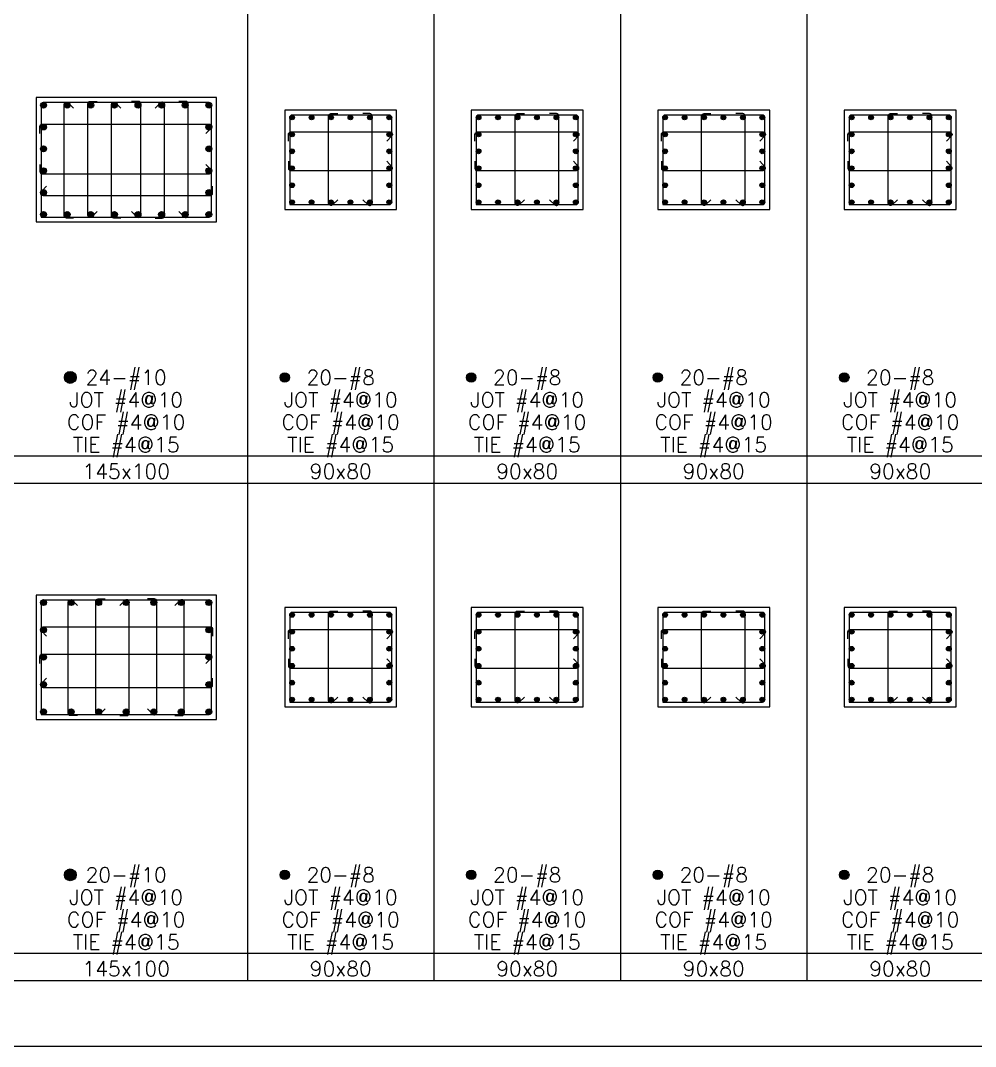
# Model space of a CAD drawing. Header units: millimetres. Extents: x 0 to 31920, y -6088 to 2522.
# Drawn here: x 10154 to 10922, y 0 to 825 of the extents above; entities that cross this region are included whole.
import ezdxf
from ezdxf.enums import TextEntityAlignment as Align

# ---------------------------------------------------------------- set-up
doc = ezdxf.new("R2010")
doc.units = ezdxf.units.MM
doc.header["$MEASUREMENT"] = 0
for name, color, linetype in [('DwFm', 7, 'Continuous'), ('S-RC', 130, 'Continuous'), ('S-REINF', 6, 'Continuous'), ('S-REINFD', 201, 'Continuous'), ('S-STUD', 1, 'Continuous'), ('S-TEXT', 2, 'Continuous')]:
    doc.layers.add(name, color=color, linetype=linetype)
doc.styles.add('CS4', font='romans.shx', dxfattribs={"width": 0.8, "bigfont": 'lsp.shx'})

# ---------------------------------------------------------------- blocks, each defined once
blk = doc.blocks.new('繪圖範圍')
blk.add_lwpolyline([(0, 51.1), (79.8, 51.1), (79.8, 0), (0, 0)], close=True)

msp = doc.modelspace()

# ---------------------------------------------------------------- hatches: boundary and pattern name
at = {"layer": 'S-REINFD'}
h = msp.add_hatch(color=256, dxfattribs=at)
edge = h.paths.add_edge_path()
edge.add_arc((10172.06, 756.94), 2.38, 0, 360)
h = msp.add_hatch(color=256, dxfattribs=at)
edge = h.paths.add_edge_path()
edge.add_arc((10191.05, 756.94), 2.38, 0, 360)
h = msp.add_hatch(color=256, dxfattribs=at)
edge = h.paths.add_edge_path()
edge.add_arc((10210.03, 756.94), 2.38, 0, 360)
h = msp.add_hatch(color=256, dxfattribs=at)
edge = h.paths.add_edge_path()
edge.add_arc((10229.01, 756.94), 2.38, 0, 360)
h = msp.add_hatch(color=256, dxfattribs=at)
edge = h.paths.add_edge_path()
edge.add_arc((10247.99, 756.94), 2.38, 0, 360)
h = msp.add_hatch(color=256, dxfattribs=at)
edge = h.paths.add_edge_path()
edge.add_arc((10266.97, 756.94), 2.38, 0, 360)
h = msp.add_hatch(color=256, dxfattribs=at)
edge = h.paths.add_edge_path()
edge.add_arc((10285.95, 756.94), 2.38, 0, 360)
h = msp.add_hatch(color=256, dxfattribs=at)
edge = h.paths.add_edge_path()
edge.add_arc((10304.94, 756.94), 2.38, 0, 360)
h = msp.add_hatch(color=256, dxfattribs=at)
edge = h.paths.add_edge_path()
edge.add_arc((10371.91, 747.1), 1.91, 0, 360)
h = msp.add_hatch(color=256, dxfattribs=at)
edge = h.paths.add_edge_path()
edge.add_arc((10387.54, 747.1), 1.91, 0, 360)
h = msp.add_hatch(color=256, dxfattribs=at)
edge = h.paths.add_edge_path()
edge.add_arc((10403.18, 747.1), 1.91, 0, 360)
h = msp.add_hatch(color=256, dxfattribs=at)
edge = h.paths.add_edge_path()
edge.add_arc((10418.82, 747.1), 1.91, 0, 360)
h = msp.add_hatch(color=256, dxfattribs=at)
edge = h.paths.add_edge_path()
edge.add_arc((10434.46, 747.1), 1.91, 0, 360)
h = msp.add_hatch(color=256, dxfattribs=at)
edge = h.paths.add_edge_path()
edge.add_arc((10450.09, 747.1), 1.91, 0, 360)
h = msp.add_hatch(color=256, dxfattribs=at)
edge = h.paths.add_edge_path()
edge.add_arc((10521.91, 747.1), 1.91, 0, 360)
h = msp.add_hatch(color=256, dxfattribs=at)
edge = h.paths.add_edge_path()
edge.add_arc((10537.54, 747.1), 1.91, 0, 360)
h = msp.add_hatch(color=256, dxfattribs=at)
edge = h.paths.add_edge_path()
edge.add_arc((10553.18, 747.1), 1.91, 0, 360)
h = msp.add_hatch(color=256, dxfattribs=at)
edge = h.paths.add_edge_path()
edge.add_arc((10568.82, 747.1), 1.91, 0, 360)
h = msp.add_hatch(color=256, dxfattribs=at)
edge = h.paths.add_edge_path()
edge.add_arc((10584.46, 747.1), 1.91, 0, 360)
h = msp.add_hatch(color=256, dxfattribs=at)
edge = h.paths.add_edge_path()
edge.add_arc((10600.09, 747.1), 1.91, 0, 360)
h = msp.add_hatch(color=256, dxfattribs=at)
edge = h.paths.add_edge_path()
edge.add_arc((10671.91, 747.1), 1.91, 0, 360)
h = msp.add_hatch(color=256, dxfattribs=at)
edge = h.paths.add_edge_path()
edge.add_arc((10687.54, 747.1), 1.91, 0, 360)
h = msp.add_hatch(color=256, dxfattribs=at)
edge = h.paths.add_edge_path()
edge.add_arc((10703.18, 747.1), 1.91, 0, 360)
h = msp.add_hatch(color=256, dxfattribs=at)
edge = h.paths.add_edge_path()
edge.add_arc((10718.82, 747.1), 1.91, 0, 360)
h = msp.add_hatch(color=256, dxfattribs=at)
edge = h.paths.add_edge_path()
edge.add_arc((10734.46, 747.1), 1.91, 0, 360)
h = msp.add_hatch(color=256, dxfattribs=at)
edge = h.paths.add_edge_path()
edge.add_arc((10750.09, 747.1), 1.91, 0, 360)
h = msp.add_hatch(color=256, dxfattribs=at)
edge = h.paths.add_edge_path()
edge.add_arc((10821.91, 747.1), 1.91, 0, 360)
h = msp.add_hatch(color=256, dxfattribs=at)
edge = h.paths.add_edge_path()
edge.add_arc((10837.54, 747.1), 1.91, 0, 360)
h = msp.add_hatch(color=256, dxfattribs=at)
edge = h.paths.add_edge_path()
edge.add_arc((10853.18, 747.1), 1.91, 0, 360)
h = msp.add_hatch(color=256, dxfattribs=at)
edge = h.paths.add_edge_path()
edge.add_arc((10868.82, 747.1), 1.91, 0, 360)
h = msp.add_hatch(color=256, dxfattribs=at)
edge = h.paths.add_edge_path()
edge.add_arc((10884.46, 747.1), 1.91, 0, 360)
h = msp.add_hatch(color=256, dxfattribs=at)
edge = h.paths.add_edge_path()
edge.add_arc((10900.09, 747.1), 1.91, 0, 360)
h = msp.add_hatch(color=256, dxfattribs=at)
edge = h.paths.add_edge_path()
edge.add_arc((10172.06, 739.36), 2.38, 0, 360)
h = msp.add_hatch(color=256, dxfattribs=at)
edge = h.paths.add_edge_path()
edge.add_arc((10304.94, 739.36), 2.38, 0, 360)
h = msp.add_hatch(color=256, dxfattribs=at)
edge = h.paths.add_edge_path()
edge.add_arc((10371.91, 733.46), 1.91, 0, 360)
h = msp.add_hatch(color=256, dxfattribs=at)
edge = h.paths.add_edge_path()
edge.add_arc((10450.09, 733.46), 1.91, 0, 360)
h = msp.add_hatch(color=256, dxfattribs=at)
edge = h.paths.add_edge_path()
edge.add_arc((10521.91, 733.46), 1.91, 0, 360)
h = msp.add_hatch(color=256, dxfattribs=at)
edge = h.paths.add_edge_path()
edge.add_arc((10600.09, 733.46), 1.91, 0, 360)
h = msp.add_hatch(color=256, dxfattribs=at)
edge = h.paths.add_edge_path()
edge.add_arc((10671.91, 733.46), 1.91, 0, 360)
h = msp.add_hatch(color=256, dxfattribs=at)
edge = h.paths.add_edge_path()
edge.add_arc((10750.09, 733.46), 1.91, 0, 360)
h = msp.add_hatch(color=256, dxfattribs=at)
edge = h.paths.add_edge_path()
edge.add_arc((10821.91, 733.46), 1.91, 0, 360)
h = msp.add_hatch(color=256, dxfattribs=at)
edge = h.paths.add_edge_path()
edge.add_arc((10900.09, 733.46), 1.91, 0, 360)
h = msp.add_hatch(color=256, dxfattribs=at)
edge = h.paths.add_edge_path()
edge.add_arc((10172.06, 721.79), 2.38, 0, 360)
h = msp.add_hatch(color=256, dxfattribs=at)
edge = h.paths.add_edge_path()
edge.add_arc((10304.94, 721.79), 2.38, 0, 360)
h = msp.add_hatch(color=256, dxfattribs=at)
edge = h.paths.add_edge_path()
edge.add_arc((10371.91, 719.82), 1.91, 0, 360)
h = msp.add_hatch(color=256, dxfattribs=at)
edge = h.paths.add_edge_path()
edge.add_arc((10450.09, 719.82), 1.91, 0, 360)
h = msp.add_hatch(color=256, dxfattribs=at)
edge = h.paths.add_edge_path()
edge.add_arc((10521.91, 719.82), 1.91, 0, 360)
h = msp.add_hatch(color=256, dxfattribs=at)
edge = h.paths.add_edge_path()
edge.add_arc((10600.09, 719.82), 1.91, 0, 360)
h = msp.add_hatch(color=256, dxfattribs=at)
edge = h.paths.add_edge_path()
edge.add_arc((10671.91, 719.82), 1.91, 0, 360)
h = msp.add_hatch(color=256, dxfattribs=at)
edge = h.paths.add_edge_path()
edge.add_arc((10750.09, 719.82), 1.91, 0, 360)
h = msp.add_hatch(color=256, dxfattribs=at)
edge = h.paths.add_edge_path()
edge.add_arc((10821.91, 719.82), 1.91, 0, 360)
h = msp.add_hatch(color=256, dxfattribs=at)
edge = h.paths.add_edge_path()
edge.add_arc((10900.09, 719.82), 1.91, 0, 360)
h = msp.add_hatch(color=256, dxfattribs=at)
edge = h.paths.add_edge_path()
edge.add_arc((10172.06, 704.21), 2.38, 0, 360)
h = msp.add_hatch(color=256, dxfattribs=at)
edge = h.paths.add_edge_path()
edge.add_arc((10304.94, 704.21), 2.38, 0, 360)
h = msp.add_hatch(color=256, dxfattribs=at)
edge = h.paths.add_edge_path()
edge.add_arc((10371.91, 706.18), 1.91, 0, 360)
h = msp.add_hatch(color=256, dxfattribs=at)
edge = h.paths.add_edge_path()
edge.add_arc((10450.09, 706.18), 1.91, 0, 360)
h = msp.add_hatch(color=256, dxfattribs=at)
edge = h.paths.add_edge_path()
edge.add_arc((10521.91, 706.18), 1.91, 0, 360)
h = msp.add_hatch(color=256, dxfattribs=at)
edge = h.paths.add_edge_path()
edge.add_arc((10600.09, 706.18), 1.91, 0, 360)
h = msp.add_hatch(color=256, dxfattribs=at)
edge = h.paths.add_edge_path()
edge.add_arc((10671.91, 706.18), 1.91, 0, 360)
h = msp.add_hatch(color=256, dxfattribs=at)
edge = h.paths.add_edge_path()
edge.add_arc((10750.09, 706.18), 1.91, 0, 360)
h = msp.add_hatch(color=256, dxfattribs=at)
edge = h.paths.add_edge_path()
edge.add_arc((10821.91, 706.18), 1.91, 0, 360)
h = msp.add_hatch(color=256, dxfattribs=at)
edge = h.paths.add_edge_path()
edge.add_arc((10900.09, 706.18), 1.91, 0, 360)
h = msp.add_hatch(color=256, dxfattribs=at)
edge = h.paths.add_edge_path()
edge.add_arc((10371.91, 692.54), 1.91, 0, 360)
h = msp.add_hatch(color=256, dxfattribs=at)
edge = h.paths.add_edge_path()
edge.add_arc((10450.09, 692.54), 1.91, 0, 360)
h = msp.add_hatch(color=256, dxfattribs=at)
edge = h.paths.add_edge_path()
edge.add_arc((10521.91, 692.54), 1.91, 0, 360)
h = msp.add_hatch(color=256, dxfattribs=at)
edge = h.paths.add_edge_path()
edge.add_arc((10600.09, 692.54), 1.91, 0, 360)
h = msp.add_hatch(color=256, dxfattribs=at)
edge = h.paths.add_edge_path()
edge.add_arc((10671.91, 692.54), 1.91, 0, 360)
h = msp.add_hatch(color=256, dxfattribs=at)
edge = h.paths.add_edge_path()
edge.add_arc((10750.09, 692.54), 1.91, 0, 360)
h = msp.add_hatch(color=256, dxfattribs=at)
edge = h.paths.add_edge_path()
edge.add_arc((10821.91, 692.54), 1.91, 0, 360)
h = msp.add_hatch(color=256, dxfattribs=at)
edge = h.paths.add_edge_path()
edge.add_arc((10900.09, 692.54), 1.91, 0, 360)
h = msp.add_hatch(color=256, dxfattribs=at)
edge = h.paths.add_edge_path()
edge.add_arc((10172.06, 686.64), 2.38, 0, 360)
h = msp.add_hatch(color=256, dxfattribs=at)
edge = h.paths.add_edge_path()
edge.add_arc((10304.94, 686.64), 2.38, 0, 360)
h = msp.add_hatch(color=256, dxfattribs=at)
edge = h.paths.add_edge_path()
edge.add_arc((10371.91, 678.91), 1.91, 0, 360)
h = msp.add_hatch(color=256, dxfattribs=at)
edge = h.paths.add_edge_path()
edge.add_arc((10387.54, 678.91), 1.91, 0, 360)
h = msp.add_hatch(color=256, dxfattribs=at)
edge = h.paths.add_edge_path()
edge.add_arc((10403.18, 678.91), 1.91, 0, 360)
h = msp.add_hatch(color=256, dxfattribs=at)
edge = h.paths.add_edge_path()
edge.add_arc((10418.82, 678.91), 1.91, 0, 360)
h = msp.add_hatch(color=256, dxfattribs=at)
edge = h.paths.add_edge_path()
edge.add_arc((10434.46, 678.91), 1.91, 0, 360)
h = msp.add_hatch(color=256, dxfattribs=at)
edge = h.paths.add_edge_path()
edge.add_arc((10450.09, 678.91), 1.91, 0, 360)
h = msp.add_hatch(color=256, dxfattribs=at)
edge = h.paths.add_edge_path()
edge.add_arc((10521.91, 678.91), 1.91, 0, 360)
h = msp.add_hatch(color=256, dxfattribs=at)
edge = h.paths.add_edge_path()
edge.add_arc((10537.54, 678.91), 1.91, 0, 360)
h = msp.add_hatch(color=256, dxfattribs=at)
edge = h.paths.add_edge_path()
edge.add_arc((10553.18, 678.91), 1.91, 0, 360)
h = msp.add_hatch(color=256, dxfattribs=at)
edge = h.paths.add_edge_path()
edge.add_arc((10568.82, 678.91), 1.91, 0, 360)
h = msp.add_hatch(color=256, dxfattribs=at)
edge = h.paths.add_edge_path()
edge.add_arc((10584.46, 678.91), 1.91, 0, 360)
h = msp.add_hatch(color=256, dxfattribs=at)
edge = h.paths.add_edge_path()
edge.add_arc((10600.09, 678.91), 1.91, 0, 360)
h = msp.add_hatch(color=256, dxfattribs=at)
edge = h.paths.add_edge_path()
edge.add_arc((10671.91, 678.91), 1.91, 0, 360)
h = msp.add_hatch(color=256, dxfattribs=at)
edge = h.paths.add_edge_path()
edge.add_arc((10687.54, 678.91), 1.91, 0, 360)
h = msp.add_hatch(color=256, dxfattribs=at)
edge = h.paths.add_edge_path()
edge.add_arc((10703.18, 678.91), 1.91, 0, 360)
h = msp.add_hatch(color=256, dxfattribs=at)
edge = h.paths.add_edge_path()
edge.add_arc((10718.82, 678.91), 1.91, 0, 360)
h = msp.add_hatch(color=256, dxfattribs=at)
edge = h.paths.add_edge_path()
edge.add_arc((10734.46, 678.91), 1.91, 0, 360)
h = msp.add_hatch(color=256, dxfattribs=at)
edge = h.paths.add_edge_path()
edge.add_arc((10750.09, 678.91), 1.91, 0, 360)
h = msp.add_hatch(color=256, dxfattribs=at)
edge = h.paths.add_edge_path()
edge.add_arc((10821.91, 678.91), 1.91, 0, 360)
h = msp.add_hatch(color=256, dxfattribs=at)
edge = h.paths.add_edge_path()
edge.add_arc((10837.54, 678.91), 1.91, 0, 360)
h = msp.add_hatch(color=256, dxfattribs=at)
edge = h.paths.add_edge_path()
edge.add_arc((10853.18, 678.91), 1.91, 0, 360)
h = msp.add_hatch(color=256, dxfattribs=at)
edge = h.paths.add_edge_path()
edge.add_arc((10868.82, 678.91), 1.91, 0, 360)
h = msp.add_hatch(color=256, dxfattribs=at)
edge = h.paths.add_edge_path()
edge.add_arc((10884.46, 678.91), 1.91, 0, 360)
h = msp.add_hatch(color=256, dxfattribs=at)
edge = h.paths.add_edge_path()
edge.add_arc((10900.09, 678.91), 1.91, 0, 360)
h = msp.add_hatch(color=256, dxfattribs=at)
edge = h.paths.add_edge_path()
edge.add_arc((10172.06, 669.06), 2.38, 0, 360)
h = msp.add_hatch(color=256, dxfattribs=at)
edge = h.paths.add_edge_path()
edge.add_arc((10191.05, 669.06), 2.38, 0, 360)
h = msp.add_hatch(color=256, dxfattribs=at)
edge = h.paths.add_edge_path()
edge.add_arc((10210.03, 669.06), 2.38, 0, 360)
h = msp.add_hatch(color=256, dxfattribs=at)
edge = h.paths.add_edge_path()
edge.add_arc((10229.01, 669.06), 2.38, 0, 360)
h = msp.add_hatch(color=256, dxfattribs=at)
edge = h.paths.add_edge_path()
edge.add_arc((10247.99, 669.06), 2.38, 0, 360)
h = msp.add_hatch(color=256, dxfattribs=at)
edge = h.paths.add_edge_path()
edge.add_arc((10266.97, 669.06), 2.38, 0, 360)
h = msp.add_hatch(color=256, dxfattribs=at)
edge = h.paths.add_edge_path()
edge.add_arc((10285.95, 669.06), 2.38, 0, 360)
h = msp.add_hatch(color=256, dxfattribs=at)
edge = h.paths.add_edge_path()
edge.add_arc((10304.94, 669.06), 2.38, 0, 360)
h = msp.add_hatch(color=256, dxfattribs=at)
edge = h.paths.add_edge_path()
edge.add_arc((10193.5, 538), 4.76, 0, 360)
h = msp.add_hatch(color=256, dxfattribs=at)
edge = h.paths.add_edge_path()
edge.add_arc((10366, 538), 3.81, 0, 360)
h = msp.add_hatch(color=256, dxfattribs=at)
edge = h.paths.add_edge_path()
edge.add_arc((10516, 538), 3.81, 0, 360)
h = msp.add_hatch(color=256, dxfattribs=at)
edge = h.paths.add_edge_path()
edge.add_arc((10666, 538), 3.81, 0, 360)
h = msp.add_hatch(color=256, dxfattribs=at)
edge = h.paths.add_edge_path()
edge.add_arc((10816, 538), 3.81, 0, 360)
h = msp.add_hatch(color=256, dxfattribs=at)
edge = h.paths.add_edge_path()
edge.add_arc((10172.06, 356.94), 2.38, 0, 360)
h = msp.add_hatch(color=256, dxfattribs=at)
edge = h.paths.add_edge_path()
edge.add_arc((10194.21, 356.94), 2.38, 0, 360)
h = msp.add_hatch(color=256, dxfattribs=at)
edge = h.paths.add_edge_path()
edge.add_arc((10216.35, 356.94), 2.38, 0, 360)
h = msp.add_hatch(color=256, dxfattribs=at)
edge = h.paths.add_edge_path()
edge.add_arc((10238.5, 356.94), 2.38, 0, 360)
h = msp.add_hatch(color=256, dxfattribs=at)
edge = h.paths.add_edge_path()
edge.add_arc((10260.65, 356.94), 2.38, 0, 360)
h = msp.add_hatch(color=256, dxfattribs=at)
edge = h.paths.add_edge_path()
edge.add_arc((10282.79, 356.94), 2.38, 0, 360)
h = msp.add_hatch(color=256, dxfattribs=at)
edge = h.paths.add_edge_path()
edge.add_arc((10304.94, 356.94), 2.38, 0, 360)
h = msp.add_hatch(color=256, dxfattribs=at)
edge = h.paths.add_edge_path()
edge.add_arc((10371.91, 347.1), 1.91, 0, 360)
h = msp.add_hatch(color=256, dxfattribs=at)
edge = h.paths.add_edge_path()
edge.add_arc((10387.54, 347.1), 1.91, 0, 360)
h = msp.add_hatch(color=256, dxfattribs=at)
edge = h.paths.add_edge_path()
edge.add_arc((10403.18, 347.1), 1.91, 0, 360)
h = msp.add_hatch(color=256, dxfattribs=at)
edge = h.paths.add_edge_path()
edge.add_arc((10418.82, 347.1), 1.91, 0, 360)
h = msp.add_hatch(color=256, dxfattribs=at)
edge = h.paths.add_edge_path()
edge.add_arc((10434.46, 347.1), 1.91, 0, 360)
h = msp.add_hatch(color=256, dxfattribs=at)
edge = h.paths.add_edge_path()
edge.add_arc((10450.09, 347.1), 1.91, 0, 360)
h = msp.add_hatch(color=256, dxfattribs=at)
edge = h.paths.add_edge_path()
edge.add_arc((10521.91, 347.1), 1.91, 0, 360)
h = msp.add_hatch(color=256, dxfattribs=at)
edge = h.paths.add_edge_path()
edge.add_arc((10537.54, 347.1), 1.91, 0, 360)
h = msp.add_hatch(color=256, dxfattribs=at)
edge = h.paths.add_edge_path()
edge.add_arc((10553.18, 347.1), 1.91, 0, 360)
h = msp.add_hatch(color=256, dxfattribs=at)
edge = h.paths.add_edge_path()
edge.add_arc((10568.82, 347.1), 1.91, 0, 360)
h = msp.add_hatch(color=256, dxfattribs=at)
edge = h.paths.add_edge_path()
edge.add_arc((10584.46, 347.1), 1.91, 0, 360)
h = msp.add_hatch(color=256, dxfattribs=at)
edge = h.paths.add_edge_path()
edge.add_arc((10600.09, 347.1), 1.91, 0, 360)
h = msp.add_hatch(color=256, dxfattribs=at)
edge = h.paths.add_edge_path()
edge.add_arc((10671.91, 347.1), 1.91, 0, 360)
h = msp.add_hatch(color=256, dxfattribs=at)
edge = h.paths.add_edge_path()
edge.add_arc((10687.54, 347.1), 1.91, 0, 360)
h = msp.add_hatch(color=256, dxfattribs=at)
edge = h.paths.add_edge_path()
edge.add_arc((10703.18, 347.1), 1.91, 0, 360)
h = msp.add_hatch(color=256, dxfattribs=at)
edge = h.paths.add_edge_path()
edge.add_arc((10718.82, 347.1), 1.91, 0, 360)
h = msp.add_hatch(color=256, dxfattribs=at)
edge = h.paths.add_edge_path()
edge.add_arc((10734.46, 347.1), 1.91, 0, 360)
h = msp.add_hatch(color=256, dxfattribs=at)
edge = h.paths.add_edge_path()
edge.add_arc((10750.09, 347.1), 1.91, 0, 360)
h = msp.add_hatch(color=256, dxfattribs=at)
edge = h.paths.add_edge_path()
edge.add_arc((10821.91, 347.1), 1.91, 0, 360)
h = msp.add_hatch(color=256, dxfattribs=at)
edge = h.paths.add_edge_path()
edge.add_arc((10837.54, 347.1), 1.91, 0, 360)
h = msp.add_hatch(color=256, dxfattribs=at)
edge = h.paths.add_edge_path()
edge.add_arc((10853.18, 347.1), 1.91, 0, 360)
h = msp.add_hatch(color=256, dxfattribs=at)
edge = h.paths.add_edge_path()
edge.add_arc((10868.82, 347.1), 1.91, 0, 360)
h = msp.add_hatch(color=256, dxfattribs=at)
edge = h.paths.add_edge_path()
edge.add_arc((10884.46, 347.1), 1.91, 0, 360)
h = msp.add_hatch(color=256, dxfattribs=at)
edge = h.paths.add_edge_path()
edge.add_arc((10900.09, 347.1), 1.91, 0, 360)
h = msp.add_hatch(color=256, dxfattribs=at)
edge = h.paths.add_edge_path()
edge.add_arc((10172.06, 334.97), 2.38, 0, 360)
h = msp.add_hatch(color=256, dxfattribs=at)
edge = h.paths.add_edge_path()
edge.add_arc((10304.94, 334.97), 2.38, 0, 360)
h = msp.add_hatch(color=256, dxfattribs=at)
edge = h.paths.add_edge_path()
edge.add_arc((10371.91, 333.46), 1.91, 0, 360)
h = msp.add_hatch(color=256, dxfattribs=at)
edge = h.paths.add_edge_path()
edge.add_arc((10450.09, 333.46), 1.91, 0, 360)
h = msp.add_hatch(color=256, dxfattribs=at)
edge = h.paths.add_edge_path()
edge.add_arc((10521.91, 333.46), 1.91, 0, 360)
h = msp.add_hatch(color=256, dxfattribs=at)
edge = h.paths.add_edge_path()
edge.add_arc((10600.09, 333.46), 1.91, 0, 360)
h = msp.add_hatch(color=256, dxfattribs=at)
edge = h.paths.add_edge_path()
edge.add_arc((10671.91, 333.46), 1.91, 0, 360)
h = msp.add_hatch(color=256, dxfattribs=at)
edge = h.paths.add_edge_path()
edge.add_arc((10750.09, 333.46), 1.91, 0, 360)
h = msp.add_hatch(color=256, dxfattribs=at)
edge = h.paths.add_edge_path()
edge.add_arc((10821.91, 333.46), 1.91, 0, 360)
h = msp.add_hatch(color=256, dxfattribs=at)
edge = h.paths.add_edge_path()
edge.add_arc((10900.09, 333.46), 1.91, 0, 360)
h = msp.add_hatch(color=256, dxfattribs=at)
edge = h.paths.add_edge_path()
edge.add_arc((10172.06, 313), 2.38, 0, 360)
h = msp.add_hatch(color=256, dxfattribs=at)
edge = h.paths.add_edge_path()
edge.add_arc((10304.94, 313), 2.38, 0, 360)
h = msp.add_hatch(color=256, dxfattribs=at)
edge = h.paths.add_edge_path()
edge.add_arc((10371.91, 319.82), 1.91, 0, 360)
h = msp.add_hatch(color=256, dxfattribs=at)
edge = h.paths.add_edge_path()
edge.add_arc((10450.09, 319.82), 1.91, 0, 360)
h = msp.add_hatch(color=256, dxfattribs=at)
edge = h.paths.add_edge_path()
edge.add_arc((10521.91, 319.82), 1.91, 0, 360)
h = msp.add_hatch(color=256, dxfattribs=at)
edge = h.paths.add_edge_path()
edge.add_arc((10600.09, 319.82), 1.91, 0, 360)
h = msp.add_hatch(color=256, dxfattribs=at)
edge = h.paths.add_edge_path()
edge.add_arc((10671.91, 319.82), 1.91, 0, 360)
h = msp.add_hatch(color=256, dxfattribs=at)
edge = h.paths.add_edge_path()
edge.add_arc((10750.09, 319.82), 1.91, 0, 360)
h = msp.add_hatch(color=256, dxfattribs=at)
edge = h.paths.add_edge_path()
edge.add_arc((10821.91, 319.82), 1.91, 0, 360)
h = msp.add_hatch(color=256, dxfattribs=at)
edge = h.paths.add_edge_path()
edge.add_arc((10900.09, 319.82), 1.91, 0, 360)
h = msp.add_hatch(color=256, dxfattribs=at)
edge = h.paths.add_edge_path()
edge.add_arc((10371.91, 306.18), 1.91, 0, 360)
h = msp.add_hatch(color=256, dxfattribs=at)
edge = h.paths.add_edge_path()
edge.add_arc((10450.09, 306.18), 1.91, 0, 360)
h = msp.add_hatch(color=256, dxfattribs=at)
edge = h.paths.add_edge_path()
edge.add_arc((10521.91, 306.18), 1.91, 0, 360)
h = msp.add_hatch(color=256, dxfattribs=at)
edge = h.paths.add_edge_path()
edge.add_arc((10600.09, 306.18), 1.91, 0, 360)
h = msp.add_hatch(color=256, dxfattribs=at)
edge = h.paths.add_edge_path()
edge.add_arc((10671.91, 306.18), 1.91, 0, 360)
h = msp.add_hatch(color=256, dxfattribs=at)
edge = h.paths.add_edge_path()
edge.add_arc((10750.09, 306.18), 1.91, 0, 360)
h = msp.add_hatch(color=256, dxfattribs=at)
edge = h.paths.add_edge_path()
edge.add_arc((10821.91, 306.18), 1.91, 0, 360)
h = msp.add_hatch(color=256, dxfattribs=at)
edge = h.paths.add_edge_path()
edge.add_arc((10900.09, 306.18), 1.91, 0, 360)
h = msp.add_hatch(color=256, dxfattribs=at)
edge = h.paths.add_edge_path()
edge.add_arc((10172.06, 291.03), 2.38, 0, 360)
h = msp.add_hatch(color=256, dxfattribs=at)
edge = h.paths.add_edge_path()
edge.add_arc((10304.94, 291.03), 2.38, 0, 360)
h = msp.add_hatch(color=256, dxfattribs=at)
edge = h.paths.add_edge_path()
edge.add_arc((10371.91, 292.54), 1.91, 0, 360)
h = msp.add_hatch(color=256, dxfattribs=at)
edge = h.paths.add_edge_path()
edge.add_arc((10450.09, 292.54), 1.91, 0, 360)
h = msp.add_hatch(color=256, dxfattribs=at)
edge = h.paths.add_edge_path()
edge.add_arc((10521.91, 292.54), 1.91, 0, 360)
h = msp.add_hatch(color=256, dxfattribs=at)
edge = h.paths.add_edge_path()
edge.add_arc((10600.09, 292.54), 1.91, 0, 360)
h = msp.add_hatch(color=256, dxfattribs=at)
edge = h.paths.add_edge_path()
edge.add_arc((10671.91, 292.54), 1.91, 0, 360)
h = msp.add_hatch(color=256, dxfattribs=at)
edge = h.paths.add_edge_path()
edge.add_arc((10750.09, 292.54), 1.91, 0, 360)
h = msp.add_hatch(color=256, dxfattribs=at)
edge = h.paths.add_edge_path()
edge.add_arc((10821.91, 292.54), 1.91, 0, 360)
h = msp.add_hatch(color=256, dxfattribs=at)
edge = h.paths.add_edge_path()
edge.add_arc((10900.09, 292.54), 1.91, 0, 360)
h = msp.add_hatch(color=256, dxfattribs=at)
edge = h.paths.add_edge_path()
edge.add_arc((10371.91, 278.91), 1.91, 0, 360)
h = msp.add_hatch(color=256, dxfattribs=at)
edge = h.paths.add_edge_path()
edge.add_arc((10387.54, 278.91), 1.91, 0, 360)
h = msp.add_hatch(color=256, dxfattribs=at)
edge = h.paths.add_edge_path()
edge.add_arc((10403.18, 278.91), 1.91, 0, 360)
h = msp.add_hatch(color=256, dxfattribs=at)
edge = h.paths.add_edge_path()
edge.add_arc((10418.82, 278.91), 1.91, 0, 360)
h = msp.add_hatch(color=256, dxfattribs=at)
edge = h.paths.add_edge_path()
edge.add_arc((10434.46, 278.91), 1.91, 0, 360)
h = msp.add_hatch(color=256, dxfattribs=at)
edge = h.paths.add_edge_path()
edge.add_arc((10450.09, 278.91), 1.91, 0, 360)
h = msp.add_hatch(color=256, dxfattribs=at)
edge = h.paths.add_edge_path()
edge.add_arc((10521.91, 278.91), 1.91, 0, 360)
h = msp.add_hatch(color=256, dxfattribs=at)
edge = h.paths.add_edge_path()
edge.add_arc((10537.54, 278.91), 1.91, 0, 360)
h = msp.add_hatch(color=256, dxfattribs=at)
edge = h.paths.add_edge_path()
edge.add_arc((10553.18, 278.91), 1.91, 0, 360)
h = msp.add_hatch(color=256, dxfattribs=at)
edge = h.paths.add_edge_path()
edge.add_arc((10568.82, 278.91), 1.91, 0, 360)
h = msp.add_hatch(color=256, dxfattribs=at)
edge = h.paths.add_edge_path()
edge.add_arc((10584.46, 278.91), 1.91, 0, 360)
h = msp.add_hatch(color=256, dxfattribs=at)
edge = h.paths.add_edge_path()
edge.add_arc((10600.09, 278.91), 1.91, 0, 360)
h = msp.add_hatch(color=256, dxfattribs=at)
edge = h.paths.add_edge_path()
edge.add_arc((10671.91, 278.91), 1.91, 0, 360)
h = msp.add_hatch(color=256, dxfattribs=at)
edge = h.paths.add_edge_path()
edge.add_arc((10687.54, 278.91), 1.91, 0, 360)
h = msp.add_hatch(color=256, dxfattribs=at)
edge = h.paths.add_edge_path()
edge.add_arc((10703.18, 278.91), 1.91, 0, 360)
h = msp.add_hatch(color=256, dxfattribs=at)
edge = h.paths.add_edge_path()
edge.add_arc((10718.82, 278.91), 1.91, 0, 360)
h = msp.add_hatch(color=256, dxfattribs=at)
edge = h.paths.add_edge_path()
edge.add_arc((10734.46, 278.91), 1.91, 0, 360)
h = msp.add_hatch(color=256, dxfattribs=at)
edge = h.paths.add_edge_path()
edge.add_arc((10750.09, 278.91), 1.91, 0, 360)
h = msp.add_hatch(color=256, dxfattribs=at)
edge = h.paths.add_edge_path()
edge.add_arc((10821.91, 278.91), 1.91, 0, 360)
h = msp.add_hatch(color=256, dxfattribs=at)
edge = h.paths.add_edge_path()
edge.add_arc((10837.54, 278.91), 1.91, 0, 360)
h = msp.add_hatch(color=256, dxfattribs=at)
edge = h.paths.add_edge_path()
edge.add_arc((10853.18, 278.91), 1.91, 0, 360)
h = msp.add_hatch(color=256, dxfattribs=at)
edge = h.paths.add_edge_path()
edge.add_arc((10868.82, 278.91), 1.91, 0, 360)
h = msp.add_hatch(color=256, dxfattribs=at)
edge = h.paths.add_edge_path()
edge.add_arc((10884.46, 278.91), 1.91, 0, 360)
h = msp.add_hatch(color=256, dxfattribs=at)
edge = h.paths.add_edge_path()
edge.add_arc((10900.09, 278.91), 1.91, 0, 360)
h = msp.add_hatch(color=256, dxfattribs=at)
edge = h.paths.add_edge_path()
edge.add_arc((10172.06, 269.06), 2.38, 0, 360)
h = msp.add_hatch(color=256, dxfattribs=at)
edge = h.paths.add_edge_path()
edge.add_arc((10194.21, 269.06), 2.38, 0, 360)
h = msp.add_hatch(color=256, dxfattribs=at)
edge = h.paths.add_edge_path()
edge.add_arc((10216.35, 269.06), 2.38, 0, 360)
h = msp.add_hatch(color=256, dxfattribs=at)
edge = h.paths.add_edge_path()
edge.add_arc((10238.5, 269.06), 2.38, 0, 360)
h = msp.add_hatch(color=256, dxfattribs=at)
edge = h.paths.add_edge_path()
edge.add_arc((10260.65, 269.06), 2.38, 0, 360)
h = msp.add_hatch(color=256, dxfattribs=at)
edge = h.paths.add_edge_path()
edge.add_arc((10282.79, 269.06), 2.38, 0, 360)
h = msp.add_hatch(color=256, dxfattribs=at)
edge = h.paths.add_edge_path()
edge.add_arc((10304.94, 269.06), 2.38, 0, 360)
h = msp.add_hatch(color=256, dxfattribs=at)
edge = h.paths.add_edge_path()
edge.add_arc((10193.5, 138), 4.76, 0, 360)
h = msp.add_hatch(color=256, dxfattribs=at)
edge = h.paths.add_edge_path()
edge.add_arc((10366, 138), 3.81, 0, 360)
h = msp.add_hatch(color=256, dxfattribs=at)
edge = h.paths.add_edge_path()
edge.add_arc((10516, 138), 3.81, 0, 360)
h = msp.add_hatch(color=256, dxfattribs=at)
edge = h.paths.add_edge_path()
edge.add_arc((10666, 138), 3.81, 0, 360)
h = msp.add_hatch(color=256, dxfattribs=at)
edge = h.paths.add_edge_path()
edge.add_arc((10816, 138), 3.81, 0, 360)

# ---------------------------------------------------------------- linework, layer by layer
at = {"layer": 'S-RC'}
for points in [[(10166, 663), (10311, 663), (10311, 763), (10166, 763), (10166, 663)], [(10366, 673), (10456, 673), (10456, 753), (10366, 753), (10366, 673)], [(10516, 673), (10606, 673), (10606, 753), (10516, 753), (10516, 673)], [(10666, 673), (10756, 673), (10756, 753), (10666, 753), (10666, 673)], [(10816, 673), (10906, 673), (10906, 753), (10816, 753), (10816, 673)], [(10166, 263), (10311, 263), (10311, 363), (10166, 363), (10166, 263)], [(10366, 273), (10456, 273), (10456, 353), (10366, 353), (10366, 273)], [(10516, 273), (10606, 273), (10606, 353), (10516, 353), (10516, 273)], [(10666, 273), (10756, 273), (10756, 353), (10666, 353), (10666, 273)], [(10816, 273), (10906, 273), (10906, 353), (10816, 353), (10816, 273)]]:
    msp.add_lwpolyline(points, dxfattribs=at)
at = {"layer": 'S-REINF', "color": 2}
for points in [[(10170, 667), (10305.1, 667, 0.414214), (10307, 668.9), (10307, 757.1, 0.414214), (10305.1, 759), (10171.9, 759, 0.414214), (10170, 757.1), (10170, 667)], [(10196.16, 666.06), (10190.56, 666.06, -0.414214), (10188.66, 667.96), (10188.66, 757.4, -0.665297), (10191.9, 758.75), (10196.16, 754.56)], [(10215.15, 671.44), (10210.88, 667.25, -0.665297), (10207.65, 668.6), (10207.65, 758.04, -0.414214), (10209.55, 759.94), (10215.15, 759.94)], [(10234.13, 666.06), (10228.53, 666.06, -0.414214), (10226.63, 667.96), (10226.63, 757.4, -0.665297), (10229.86, 758.75), (10234.13, 754.56)], [(10242.87, 671.44), (10247.14, 667.25, 0.665297), (10250.37, 668.6), (10250.37, 758.04, 0.414214), (10248.47, 759.94), (10242.87, 759.94)], [(10261.85, 666.06), (10267.45, 666.06, 0.414214), (10269.35, 667.96), (10269.35, 757.4, 0.665297), (10266.12, 758.75), (10261.85, 754.56)], [(10280.84, 671.44), (10285.1, 667.25, 0.665297), (10288.34, 668.6), (10288.34, 758.04, 0.414214), (10286.44, 759.94), (10280.84, 759.94)], [(10370, 677), (10450.1, 677, 0.414214), (10452, 678.9), (10452, 747.1, 0.414214), (10450.1, 749), (10371.9, 749, 0.414214), (10370, 747.1), (10370, 677)], [(10408.78, 680.81), (10404.46, 676.84, -0.653352), (10401.28, 678.24), (10401.28, 748.19, -0.414214), (10403.18, 750.1), (10408.78, 750.1)], [(10428.86, 680.81), (10433.18, 676.84, 0.653352), (10436.36, 678.24), (10436.36, 748.19, 0.414214), (10434.46, 750.1), (10428.86, 750.1)], [(10520, 677), (10600.1, 677, 0.414214), (10602, 678.9), (10602, 747.1, 0.414214), (10600.1, 749), (10521.9, 749, 0.414214), (10520, 747.1), (10520, 677)], [(10558.78, 680.81), (10554.46, 676.84, -0.653352), (10551.28, 678.24), (10551.28, 748.19, -0.414214), (10553.18, 750.1), (10558.78, 750.1)], [(10578.86, 680.81), (10583.18, 676.84, 0.653352), (10586.36, 678.24), (10586.36, 748.19, 0.414214), (10584.46, 750.1), (10578.86, 750.1)], [(10670, 677), (10750.1, 677, 0.414214), (10752, 678.9), (10752, 747.1, 0.414214), (10750.1, 749), (10671.9, 749, 0.414214), (10670, 747.1), (10670, 677)], [(10708.78, 680.81), (10704.46, 676.84, -0.653352), (10701.28, 678.24), (10701.28, 748.19, -0.414214), (10703.18, 750.1), (10708.78, 750.1)], [(10728.86, 680.81), (10733.18, 676.84, 0.653352), (10736.36, 678.24), (10736.36, 748.19, 0.414214), (10734.46, 750.1), (10728.86, 750.1)], [(10820, 677), (10900.1, 677, 0.414214), (10902, 678.9), (10902, 747.1, 0.414214), (10900.1, 749), (10821.9, 749, 0.414214), (10820, 747.1), (10820, 677)], [(10858.78, 680.81), (10854.46, 676.84, -0.653352), (10851.28, 678.24), (10851.28, 748.19, -0.414214), (10853.18, 750.1), (10858.78, 750.1)], [(10878.86, 680.81), (10883.18, 676.84, 0.653352), (10886.36, 678.24), (10886.36, 748.19, 0.414214), (10884.46, 750.1), (10878.86, 750.1)], [(10169.06, 734.24), (10169.06, 739.84, -0.414214), (10170.96, 741.74), (10305.4, 741.74, -0.665297), (10306.75, 738.51), (10302.56, 734.24)], [(10368.91, 727.86), (10368.91, 733.46, -0.414214), (10370.81, 735.36), (10450.76, 735.36, -0.653352), (10452.16, 732.18), (10448.19, 727.86)], [(10518.91, 727.86), (10518.91, 733.46, -0.414214), (10520.81, 735.36), (10600.76, 735.36, -0.653352), (10602.16, 732.18), (10598.19, 727.86)], [(10668.91, 727.86), (10668.91, 733.46, -0.414214), (10670.81, 735.36), (10750.76, 735.36, -0.653352), (10752.16, 732.18), (10748.19, 727.86)], [(10818.91, 727.86), (10818.91, 733.46, -0.414214), (10820.81, 735.36), (10900.76, 735.36, -0.653352), (10902.16, 732.18), (10898.19, 727.86)], [(10368.91, 711.78), (10368.91, 706.18, 0.414214), (10370.81, 704.28), (10450.76, 704.28, 0.653352), (10452.16, 707.46), (10448.19, 711.78)], [(10518.91, 711.78), (10518.91, 706.18, 0.414214), (10520.81, 704.28), (10600.76, 704.28, 0.653352), (10602.16, 707.46), (10598.19, 711.78)], [(10668.91, 711.78), (10668.91, 706.18, 0.414214), (10670.81, 704.28), (10750.76, 704.28, 0.653352), (10752.16, 707.46), (10748.19, 711.78)], [(10818.91, 711.78), (10818.91, 706.18, 0.414214), (10820.81, 704.28), (10900.76, 704.28, 0.653352), (10902.16, 707.46), (10898.19, 711.78)], [(10169.06, 709.33), (10169.06, 703.73, 0.414214), (10170.96, 701.83), (10305.4, 701.83, 0.665297), (10306.75, 705.06), (10302.56, 709.33)], [(10174.44, 691.76), (10170.25, 687.49, 0.665297), (10171.6, 684.26), (10306.04, 684.26, 0.414214), (10307.94, 686.16), (10307.94, 691.76)], [(10170, 267), (10305.1, 267, 0.414214), (10307, 268.9), (10307, 357.1, 0.414214), (10305.1, 359), (10171.9, 359, 0.414214), (10170, 357.1), (10170, 267)], [(10199.33, 266.06), (10193.73, 266.06, -0.414214), (10191.83, 267.96), (10191.83, 357.4, -0.665297), (10195.06, 358.75), (10199.33, 354.55)], [(10221.47, 271.44), (10217.21, 267.25, -0.665297), (10213.97, 268.6), (10213.97, 358.04, -0.414214), (10215.87, 359.94), (10221.47, 359.94)], [(10233.38, 266.06), (10238.98, 266.06, 0.414214), (10240.88, 267.96), (10240.88, 357.4, 0.665297), (10237.65, 358.75), (10233.38, 354.55)], [(10255.53, 271.44), (10259.79, 267.25, 0.665297), (10263.03, 268.6), (10263.03, 358.04, 0.414214), (10261.13, 359.94), (10255.53, 359.94)], [(10277.67, 266.06), (10283.27, 266.06, 0.414214), (10285.17, 267.96), (10285.17, 357.4, 0.665297), (10281.94, 358.75), (10277.67, 354.55)], [(10370, 277), (10450.1, 277, 0.414214), (10452, 278.9), (10452, 347.1, 0.414214), (10450.1, 349), (10371.9, 349, 0.414214), (10370, 347.1), (10370, 277)], [(10408.78, 280.81), (10404.46, 276.84, -0.653352), (10401.28, 278.24), (10401.28, 348.2, -0.414214), (10403.18, 350.1), (10408.78, 350.1)], [(10428.86, 280.81), (10433.18, 276.84, 0.653352), (10436.36, 278.24), (10436.36, 348.2, 0.414214), (10434.46, 350.1), (10428.86, 350.1)], [(10520, 277), (10600.1, 277, 0.414214), (10602, 278.9), (10602, 347.1, 0.414214), (10600.1, 349), (10521.9, 349, 0.414214), (10520, 347.1), (10520, 277)], [(10558.78, 280.81), (10554.46, 276.84, -0.653352), (10551.28, 278.24), (10551.28, 348.2, -0.414214), (10553.18, 350.1), (10558.78, 350.1)], [(10578.86, 280.81), (10583.18, 276.84, 0.653352), (10586.36, 278.24), (10586.36, 348.2, 0.414214), (10584.46, 350.1), (10578.86, 350.1)], [(10670, 277), (10750.1, 277, 0.414214), (10752, 278.9), (10752, 347.1, 0.414214), (10750.1, 349), (10671.9, 349, 0.414214), (10670, 347.1), (10670, 277)], [(10708.78, 280.81), (10704.46, 276.84, -0.653352), (10701.28, 278.24), (10701.28, 348.2, -0.414214), (10703.18, 350.1), (10708.78, 350.1)], [(10728.86, 280.81), (10733.18, 276.84, 0.653352), (10736.36, 278.24), (10736.36, 348.2, 0.414214), (10734.46, 350.1), (10728.86, 350.1)], [(10820, 277), (10900.1, 277, 0.414214), (10902, 278.9), (10902, 347.1, 0.414214), (10900.1, 349), (10821.9, 349, 0.414214), (10820, 347.1), (10820, 277)], [(10858.78, 280.81), (10854.46, 276.84, -0.653352), (10851.28, 278.24), (10851.28, 348.2, -0.414214), (10853.18, 350.1), (10858.78, 350.1)], [(10878.86, 280.81), (10883.18, 276.84, 0.653352), (10886.36, 278.24), (10886.36, 348.2, 0.414214), (10884.46, 350.1), (10878.86, 350.1)], [(10174.44, 329.85), (10170.25, 334.12, -0.665297), (10171.6, 337.35), (10306.04, 337.35, -0.414214), (10307.94, 335.45), (10307.94, 329.85)], [(10368.91, 327.86), (10368.91, 333.46, -0.414214), (10370.81, 335.36), (10450.76, 335.36, -0.653352), (10452.16, 332.18), (10448.19, 327.86)], [(10518.91, 327.86), (10518.91, 333.46, -0.414214), (10520.81, 335.36), (10600.76, 335.36, -0.653352), (10602.16, 332.18), (10598.19, 327.86)], [(10668.91, 327.86), (10668.91, 333.46, -0.414214), (10670.81, 335.36), (10750.76, 335.36, -0.653352), (10752.16, 332.18), (10748.19, 327.86)], [(10818.91, 327.86), (10818.91, 333.46, -0.414214), (10820.81, 335.36), (10900.76, 335.36, -0.653352), (10902.16, 332.18), (10898.19, 327.86)], [(10169.06, 307.88), (10169.06, 313.48, -0.414214), (10170.96, 315.38), (10305.4, 315.38, -0.665297), (10306.75, 312.15), (10302.56, 307.88)], [(10368.91, 311.78), (10368.91, 306.18, 0.414214), (10370.81, 304.28), (10450.76, 304.28, 0.653352), (10452.16, 307.46), (10448.19, 311.78)], [(10518.91, 311.78), (10518.91, 306.18, 0.414214), (10520.81, 304.28), (10600.76, 304.28, 0.653352), (10602.16, 307.46), (10598.19, 311.78)], [(10668.91, 311.78), (10668.91, 306.18, 0.414214), (10670.81, 304.28), (10750.76, 304.28, 0.653352), (10752.16, 307.46), (10748.19, 311.78)], [(10818.91, 311.78), (10818.91, 306.18, 0.414214), (10820.81, 304.28), (10900.76, 304.28, 0.653352), (10902.16, 307.46), (10898.19, 311.78)], [(10174.44, 296.15), (10170.25, 291.88, 0.665297), (10171.6, 288.65), (10306.04, 288.65, 0.414214), (10307.94, 290.55), (10307.94, 296.15)]]:
    msp.add_lwpolyline(points, format="xyb", dxfattribs=at)
at = {"layer": 'S-REINFD'}
for centre, radius in [((10172.06, 756.94), 2.38), ((10191.05, 756.94), 2.38), ((10210.03, 756.94), 2.38), ((10229.01, 756.94), 2.38), ((10247.99, 756.94), 2.38), ((10266.97, 756.94), 2.38), ((10285.95, 756.94), 2.38), ((10304.94, 756.94), 2.38), ((10371.91, 747.1), 1.91), ((10387.54, 747.1), 1.91), ((10403.18, 747.1), 1.91), ((10418.82, 747.1), 1.91), ((10434.46, 747.1), 1.91), ((10450.09, 747.1), 1.91), ((10521.91, 747.1), 1.91), ((10537.54, 747.1), 1.91), ((10553.18, 747.1), 1.91), ((10568.82, 747.1), 1.91), ((10584.46, 747.1), 1.91), ((10600.09, 747.1), 1.91), ((10671.91, 747.1), 1.91), ((10687.54, 747.1), 1.91), ((10703.18, 747.1), 1.91), ((10718.82, 747.1), 1.91), ((10734.46, 747.1), 1.91), ((10750.09, 747.1), 1.91), ((10821.91, 747.1), 1.91), ((10837.54, 747.1), 1.91), ((10853.18, 747.1), 1.91), ((10868.82, 747.1), 1.91), ((10884.46, 747.1), 1.91), ((10900.09, 747.1), 1.91), ((10172.06, 739.36), 2.38), ((10304.94, 739.36), 2.38), ((10371.91, 733.46), 1.91), ((10450.09, 733.46), 1.91), ((10521.91, 733.46), 1.91), ((10600.09, 733.46), 1.91), ((10671.91, 733.46), 1.91), ((10750.09, 733.46), 1.91), ((10821.91, 733.46), 1.91), ((10900.09, 733.46), 1.91), ((10172.06, 721.79), 2.38), ((10304.94, 721.79), 2.38), ((10371.91, 719.82), 1.91), ((10450.09, 719.82), 1.91), ((10521.91, 719.82), 1.91), ((10600.09, 719.82), 1.91), ((10671.91, 719.82), 1.91), ((10750.09, 719.82), 1.91), ((10821.91, 719.82), 1.91), ((10900.09, 719.82), 1.91), ((10172.06, 704.21), 2.38), ((10304.94, 704.21), 2.38), ((10371.91, 706.18), 1.91), ((10450.09, 706.18), 1.91), ((10521.91, 706.18), 1.91), ((10600.09, 706.18), 1.91), ((10671.91, 706.18), 1.91), ((10750.09, 706.18), 1.91), ((10821.91, 706.18), 1.91), ((10900.09, 706.18), 1.91), ((10371.91, 692.54), 1.91), ((10450.09, 692.54), 1.91), ((10521.91, 692.54), 1.91), ((10600.09, 692.54), 1.91), ((10671.91, 692.54), 1.91), ((10750.09, 692.54), 1.91), ((10821.91, 692.54), 1.91), ((10900.09, 692.54), 1.91), ((10172.06, 686.64), 2.38), ((10304.94, 686.64), 2.38), ((10371.91, 678.91), 1.91), ((10387.54, 678.91), 1.91), ((10403.18, 678.91), 1.91), ((10418.82, 678.91), 1.91), ((10434.46, 678.91), 1.91), ((10450.09, 678.91), 1.91), ((10521.91, 678.91), 1.91), ((10537.54, 678.91), 1.91), ((10553.18, 678.91), 1.91), ((10568.82, 678.91), 1.91), ((10584.46, 678.91), 1.91), ((10600.09, 678.91), 1.91), ((10671.91, 678.91), 1.91), ((10687.54, 678.91), 1.91), ((10703.18, 678.91), 1.91), ((10718.82, 678.91), 1.91), ((10734.46, 678.91), 1.91), ((10750.09, 678.91), 1.91), ((10821.91, 678.91), 1.91), ((10837.54, 678.91), 1.91), ((10853.18, 678.91), 1.91), ((10868.82, 678.91), 1.91), ((10884.46, 678.91), 1.91), ((10900.09, 678.91), 1.91), ((10172.06, 669.06), 2.38), ((10191.05, 669.06), 2.38), ((10210.03, 669.06), 2.38), ((10229.01, 669.06), 2.38), ((10247.99, 669.06), 2.38), ((10266.97, 669.06), 2.38), ((10285.95, 669.06), 2.38), ((10304.94, 669.06), 2.38), ((10193.5, 538), 4.76), ((10366, 538), 3.81), ((10516, 538), 3.81), ((10666, 538), 3.81), ((10816, 538), 3.81), ((10172.06, 356.94), 2.38), ((10194.21, 356.94), 2.38), ((10216.35, 356.94), 2.38), ((10238.5, 356.94), 2.38), ((10260.65, 356.94), 2.38), ((10282.79, 356.94), 2.38), ((10304.94, 356.94), 2.38), ((10371.91, 347.1), 1.91), ((10387.54, 347.1), 1.91), ((10403.18, 347.1), 1.91), ((10418.82, 347.1), 1.91), ((10434.46, 347.1), 1.91), ((10450.09, 347.1), 1.91), ((10521.91, 347.1), 1.91), ((10537.54, 347.1), 1.91), ((10553.18, 347.1), 1.91), ((10568.82, 347.1), 1.91), ((10584.46, 347.1), 1.91), ((10600.09, 347.1), 1.91), ((10671.91, 347.1), 1.91), ((10687.54, 347.1), 1.91), ((10703.18, 347.1), 1.91), ((10718.82, 347.1), 1.91), ((10734.46, 347.1), 1.91), ((10750.09, 347.1), 1.91), ((10821.91, 347.1), 1.91), ((10837.54, 347.1), 1.91), ((10853.18, 347.1), 1.91), ((10868.82, 347.1), 1.91), ((10884.46, 347.1), 1.91), ((10900.09, 347.1), 1.91), ((10172.06, 334.97), 2.38), ((10304.94, 334.97), 2.38), ((10371.91, 333.46), 1.91), ((10450.09, 333.46), 1.91), ((10521.91, 333.46), 1.91), ((10600.09, 333.46), 1.91), ((10671.91, 333.46), 1.91), ((10750.09, 333.46), 1.91), ((10821.91, 333.46), 1.91), ((10900.09, 333.46), 1.91), ((10172.06, 313), 2.38), ((10304.94, 313), 2.38), ((10371.91, 319.82), 1.91), ((10450.09, 319.82), 1.91), ((10521.91, 319.82), 1.91), ((10600.09, 319.82), 1.91), ((10671.91, 319.82), 1.91), ((10750.09, 319.82), 1.91), ((10821.91, 319.82), 1.91), ((10900.09, 319.82), 1.91), ((10371.91, 306.18), 1.91), ((10450.09, 306.18), 1.91), ((10521.91, 306.18), 1.91), ((10600.09, 306.18), 1.91), ((10671.91, 306.18), 1.91), ((10750.09, 306.18), 1.91), ((10821.91, 306.18), 1.91), ((10900.09, 306.18), 1.91), ((10172.06, 291.03), 2.38), ((10304.94, 291.03), 2.38), ((10371.91, 292.54), 1.91), ((10450.09, 292.54), 1.91), ((10521.91, 292.54), 1.91), ((10600.09, 292.54), 1.91), ((10671.91, 292.54), 1.91), ((10750.09, 292.54), 1.91), ((10821.91, 292.54), 1.91), ((10900.09, 292.54), 1.91), ((10371.91, 278.91), 1.91), ((10387.54, 278.91), 1.91), ((10403.18, 278.91), 1.91), ((10418.82, 278.91), 1.91), ((10434.46, 278.91), 1.91), ((10450.09, 278.91), 1.91), ((10521.91, 278.91), 1.91), ((10537.54, 278.91), 1.91), ((10553.18, 278.91), 1.91), ((10568.82, 278.91), 1.91), ((10584.46, 278.91), 1.91), ((10600.09, 278.91), 1.91), ((10671.91, 278.91), 1.91), ((10687.54, 278.91), 1.91), ((10703.18, 278.91), 1.91), ((10718.82, 278.91), 1.91), ((10734.46, 278.91), 1.91), ((10750.09, 278.91), 1.91), ((10821.91, 278.91), 1.91), ((10837.54, 278.91), 1.91), ((10853.18, 278.91), 1.91), ((10868.82, 278.91), 1.91), ((10884.46, 278.91), 1.91), ((10900.09, 278.91), 1.91), ((10172.06, 269.06), 2.38), ((10194.21, 269.06), 2.38), ((10216.35, 269.06), 2.38), ((10238.5, 269.06), 2.38), ((10260.65, 269.06), 2.38), ((10282.79, 269.06), 2.38), ((10304.94, 269.06), 2.38), ((10193.5, 138), 4.76), ((10366, 138), 3.81), ((10516, 138), 3.81), ((10666, 138), 3.81), ((10816, 138), 3.81)]:
    msp.add_circle(centre, radius, dxfattribs=at)
at = {"layer": 'S-STUD'}
for p, q in [((10336, 2014), (10336, 53)), ((10486, 2014), (10486, 53)), ((10636, 2014), (10636, 53)), ((10786, 2014), (10786, 53)), ((9591, 475), (11836, 475)), ((9591, 453), (11836, 453)), ((9591, 75), (11836, 75)), ((9591, 53), (11836, 53))]:
    msp.add_line(p, q, dxfattribs=at)

# ---------------------------------------------------------------- block references
at = {"layer": 'DwFm', "xscale": 40, "yscale": 40, "zscale": 40}
msp.add_blockref('繪圖範圍', (9576, 0), dxfattribs=at)

# ---------------------------------------------------------------- texts
at = {"layer": 'S-TEXT', "style": 'CS4'}
for s, p in [('24-#10', (10238.5, 532)), ('20-#8', (10411, 532)), ('20-#8', (10561, 532)), ('20-#8', (10711, 532)), ('20-#8', (10861, 532)), ('JOT #4@10', (10238.5, 514)), ('JOT #4@10', (10411, 514)), ('JOT #4@10', (10561, 514)), ('JOT #4@10', (10711, 514)), ('JOT #4@10', (10861, 514)), ('COF #4@10', (10238.5, 496)), ('COF #4@10', (10411, 496)), ('COF #4@10', (10561, 496)), ('COF #4@10', (10711, 496)), ('COF #4@10', (10861, 496)), ('TIE #4@15', (10238.5, 478)), ('TIE #4@15', (10411, 478)), ('TIE #4@15', (10561, 478)), ('TIE #4@15', (10711, 478)), ('TIE #4@15', (10861, 478)), ('145x100', (10238.5, 456.5)), ('90x80', (10411, 456.5)), ('90x80', (10561, 456.5)), ('90x80', (10711, 456.5)), ('90x80', (10861, 456.5)), ('20-#10', (10238.5, 132)), ('20-#8', (10411, 132)), ('20-#8', (10561, 132)), ('20-#8', (10711, 132)), ('20-#8', (10861, 132)), ('JOT #4@10', (10238.5, 114)), ('JOT #4@10', (10411, 114)), ('JOT #4@10', (10561, 114)), ('JOT #4@10', (10711, 114)), ('JOT #4@10', (10861, 114)), ('COF #4@10', (10238.5, 96)), ('COF #4@10', (10411, 96)), ('COF #4@10', (10561, 96)), ('COF #4@10', (10711, 96)), ('COF #4@10', (10861, 96)), ('TIE #4@15', (10238.5, 78)), ('TIE #4@15', (10411, 78)), ('TIE #4@15', (10561, 78)), ('TIE #4@15', (10711, 78)), ('TIE #4@15', (10861, 78)), ('145x100', (10238.5, 56.5)), ('90x80', (10411, 56.5)), ('90x80', (10561, 56.5)), ('90x80', (10711, 56.5)), ('90x80', (10861, 56.5))]:
    msp.add_text(s, height=12, dxfattribs=at).set_placement(p, align=Align.CENTER)

doc.saveas('drawing.dxf')
